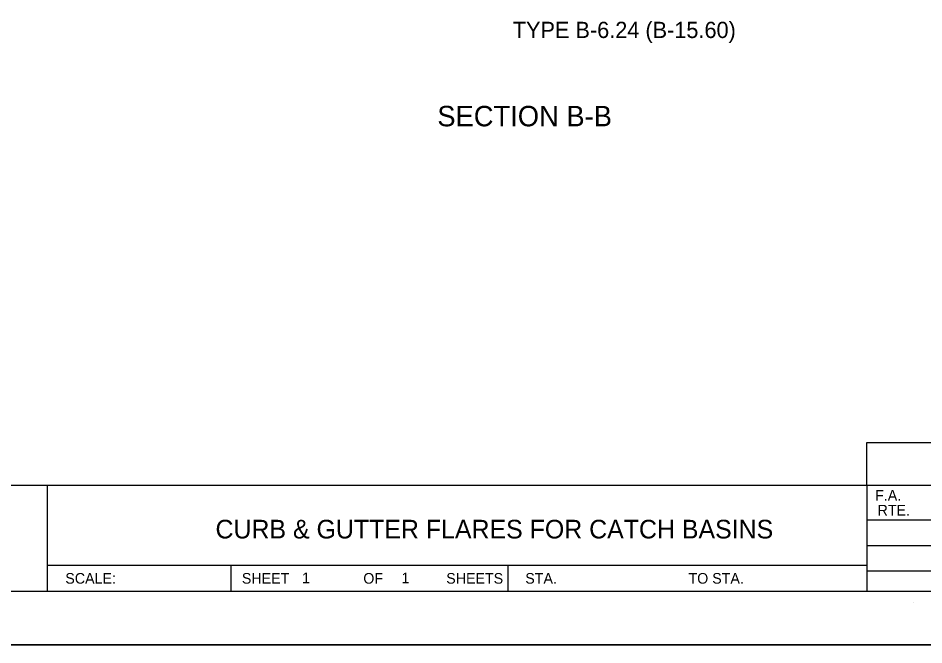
# Model space of a CAD drawing. Extents: x 0 to 2.83, y 0 to 1.83.
# Drawn here: x 1.708 to 2.417, y 0 to 0.491 of the extents above; entities that cross this region are included whole.
import ezdxf

# ---------------------------------------------------------------- set-up
doc = ezdxf.new("R2010")
doc.units = 0
for name, color, linetype in [('RD_Pr_Roadway_Notes', 7, 'Continuous'), ('SH_General_Details', 7, 'Continuous'), ('SH_Printer_Plotting_Border', 7, 'Continuous')]:
    doc.layers.add(name, color=color, linetype=linetype)

msp = doc.modelspace()

# ---------------------------------------------------------------- linework, layer by layer
at = {"layer": 'SH_General_Details'}
for p, q in [((2.37286, 0.15837), (2.79166, 0.15837)), ((2.37286, 0.125), (2.37286, 0.15837)), ((0.16667, 0.125), (2.79167, 0.125)), ((1.73119, 0.125), (1.73119, 0.04167)), ((2.37286, 0.125), (2.37286, 0.04167)), ((2.37286, 0.0979), (2.79167, 0.0979)), ((2.37286, 0.0779), (2.79167, 0.0779)), ((1.73119, 0.0625), (2.37286, 0.0625)), ((1.875, 0.0625), (1.875, 0.04167)), ((2.09167, 0.0625), (2.09167, 0.04167)), ((2.37286, 0.0579), (2.79167, 0.0579)), ((2.40953, 0.03333), (2.40953, 0.03333)), ((2.83333, 0), (0, 0))]:
    msp.add_line(p, q, dxfattribs=at)
msp.add_lwpolyline([(0.16667, 1.79167), (2.79167, 1.79167), (2.79167, 0.04167), (0.16667, 0.04167)], close=True, dxfattribs=at)
at = {"layer": 'SH_Printer_Plotting_Border'}
msp.add_lwpolyline([(0, 0), (2.83333, 0), (2.83333, 1.83333), (0, 1.83333)], close=True, dxfattribs=at)

# ---------------------------------------------------------------- texts
at = {"layer": 'RD_Pr_Roadway_Notes'}
for s, height, p in [('TYPE B-6.24 (B-15.60)', 0.0127, (2.09562, 0.47508)), ('SECTION B-B', 0.016, (2.03654, 0.40595))]:
    msp.add_text(s, height=height, dxfattribs=at).set_placement(p)
at = {"layer": 'SH_General_Details'}
for s, height, p in [('F.A.  ', 0.008333, (2.37929, 0.11291)), ('RTE.', 0.008333, (2.38122, 0.10125)), ('CURB & GUTTER FLARES FOR CATCH BASINS', 0.0145833, (1.86286, 0.08332)), ('SCALE:          ', 0.0083333, (1.74529, 0.04792)), ('SHEET', 0.008333, (1.8835, 0.04792)), ('1', 0.00833, (1.9306, 0.04826)), ('OF', 0.008333, (1.97858, 0.04792)), ('1', 0.00833, (2.00852, 0.04826)), ('SHEETS', 0.008333, (2.04351, 0.04792)), ('STA.', 0.008333, (2.10541, 0.04792)), ('TO STA.', 0.008333, (2.23319, 0.04792))]:
    msp.add_text(s, height=height, dxfattribs=at).set_placement(p)

doc.saveas('drawing.dxf')
